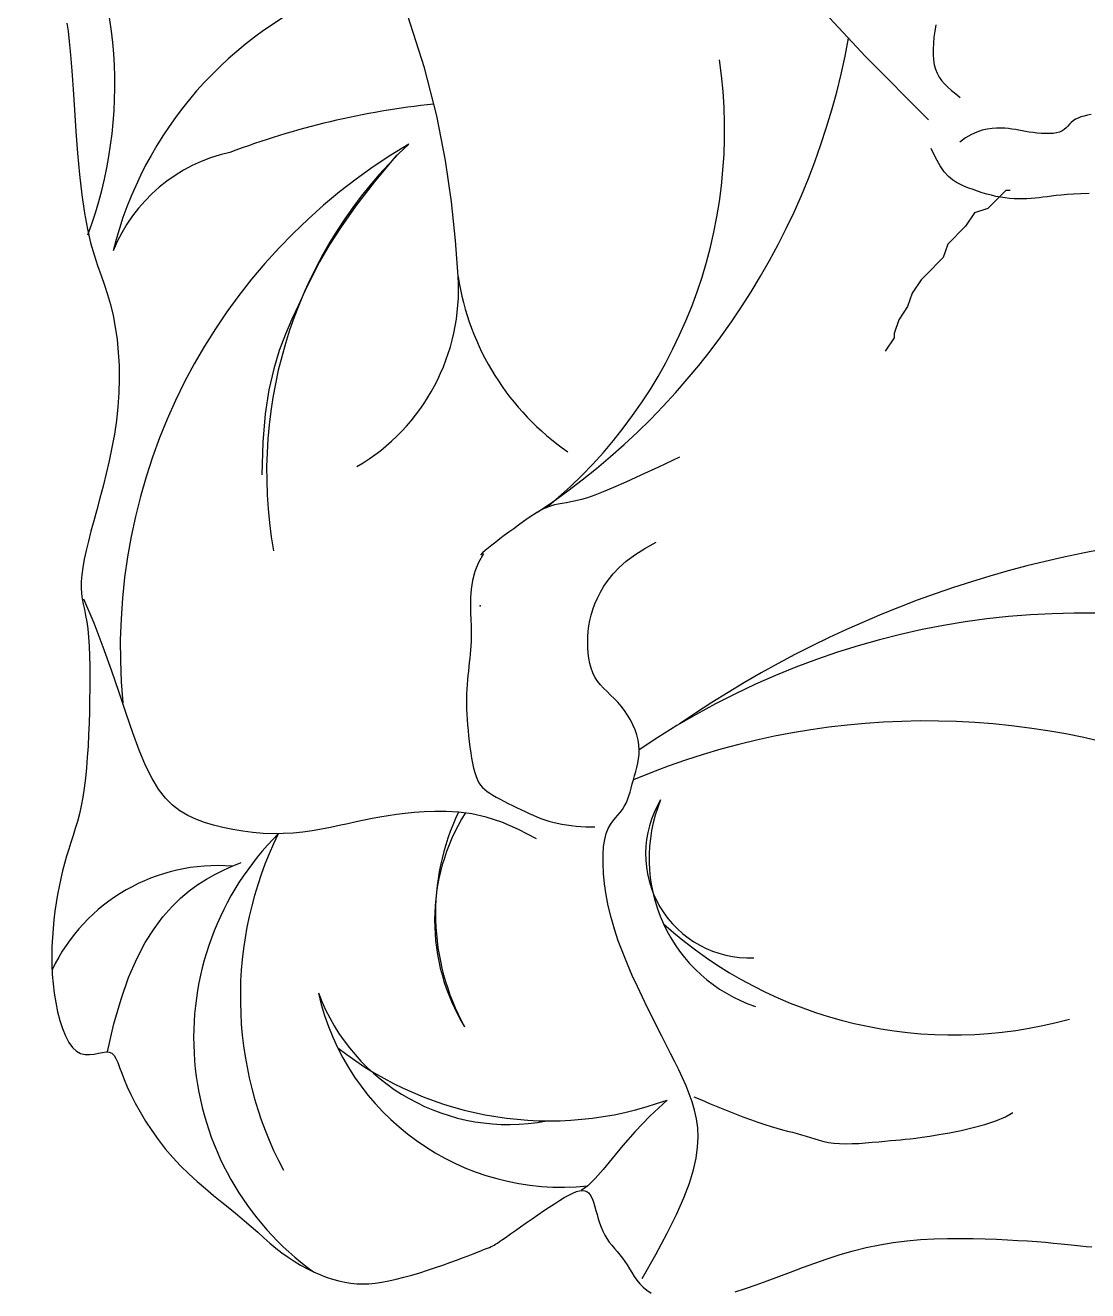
# Model space of a CAD drawing. Extents: x 1757 to 2197, y 240 to 1342.
# Drawn here: x 1761.4 to 2017.7, y 643.9 to 949.2 of the extents above; entities that cross this region are included whole.
import ezdxf

# ---------------------------------------------------------------- set-up
doc = ezdxf.new("R2010")
doc.units = 0
doc.header["$LTSCALE"] = 10
doc.header["$MEASUREMENT"] = 0
for name, color, linetype in [('3', 3, 'CONTINUOUS'), ('4', 4, 'CONTINUOUS'), ('7', 7, 'CONTINUOUS')]:
    doc.layers.add(name, color=color, linetype=linetype)

msp = doc.modelspace()

# ---------------------------------------------------------------- linework, layer by layer
at = {"layer": '3'}
for p, q in [((1997.98, 909.35), (1993.67, 905.05)), ((1999.06, 909.35), (1997.98, 909.35)), ((1990.44, 903.97), (1988.29, 900.74)), ((1993.67, 905.05), (1990.44, 903.97)), ((1988.29, 900.74), (1983.98, 896.44)), ((1983.98, 896.44), (1982.9, 893.21)), ((1982.9, 893.21), (1978.6, 888.9)), ((1978.6, 888.9), (1977.52, 887.83)), ((1977.52, 887.83), (1975.36, 884.6)), ((1975.36, 884.6), (1974.29, 881.37)), ((1974.29, 881.37), (1972.13, 878.14)), ((1972.13, 878.14), (1971.06, 874.91)), ((1971.06, 873.83), (1968.9, 870.61)), ((1971.06, 874.91), (1971.06, 873.83))]:
    msp.add_line(p, q, dxfattribs=at)
for points in [[(2018.54, 927.74), (2017.69, 927.55), (2016.87, 927.36), (2016.1, 927.13), (2015.4, 926.87), (2014.78, 926.56), (2014.24, 926.2), (2013.78, 925.8), (2013.36, 925.37), (2012.95, 924.93), (2012.53, 924.51), (2012.07, 924.12), (2011.55, 923.77), (2010.93, 923.49), (2010.21, 923.29), (2009.38, 923.17), (2008.48, 923.11), (2007.52, 923.11), (2006.54, 923.16), (2005.55, 923.24), (2004.57, 923.36), (2003.64, 923.49), (2002.75, 923.64), (2001.91, 923.8), (2001.09, 923.95), (2000.28, 924.09), (1999.46, 924.22), (1998.62, 924.33), (1997.73, 924.41), (1996.78, 924.45), (1995.76, 924.45), (1994.67, 924.38), (1993.5, 924.22), (1992.28, 923.93), (1991, 923.5), (1989.66, 922.9), (1988.28, 922.09), (1986.86, 921.06)], [(1851.01, 918), (1845.57, 911.42), (1841.13, 905.68), (1837.56, 900.65), (1834.69, 896.2), (1832.39, 892.2), (1830.48, 888.55), (1828.83, 885.1), (1827.28, 881.74), (1825.71, 878.33), (1824.15, 874.74), (1822.66, 870.81), (1821.31, 866.38), (1820.15, 861.32), (1819.24, 855.47), (1818.65, 848.67), (1818.44, 840.79)], [(1910.19, 646.83), (1913.52, 652.64), (1916.28, 657.78), (1918.52, 662.32), (1920.29, 666.33), (1921.63, 669.88), (1922.6, 673.05), (1923.24, 675.91), (1923.6, 678.52), (1923.71, 680.96), (1923.62, 683.26), (1923.34, 685.43), (1922.89, 687.5), (1922.31, 689.5), (1921.6, 691.44), (1920.81, 693.36), (1919.95, 695.27), (1919.04, 697.2), (1918.09, 699.15), (1917.09, 701.15), (1916.05, 703.21), (1914.98, 705.33), (1913.86, 707.52), (1912.71, 709.81), (1911.52, 712.21), (1910.3, 714.71), (1909.06, 717.31), (1907.84, 719.99), (1906.65, 722.73), (1905.52, 725.52), (1904.47, 728.33), (1903.53, 731.15), (1902.71, 733.97), (1902.04, 736.75), (1901.52, 739.48), (1901.13, 742.11), (1900.89, 744.62), (1900.78, 746.98), (1900.79, 749.15), (1900.93, 751.1), (1901.2, 752.8), (1901.57, 754.22), (1902.04, 755.41), (1902.57, 756.4), (1903.15, 757.24), (1903.75, 757.98), (1904.35, 758.65), (1904.93, 759.31), (1905.46, 759.99), (1905.92, 760.73), (1906.33, 761.54), (1906.68, 762.4), (1907, 763.3), (1907.29, 764.24), (1907.56, 765.2), (1907.83, 766.19), (1908.11, 767.18), (1908.4, 768.17), (1908.69, 769.17), (1908.96, 770.18), (1909.2, 771.21), (1909.38, 772.26), (1909.5, 773.34), (1909.52, 774.45), (1909.44, 775.6), (1909.23, 776.79), (1908.92, 778.01), (1908.5, 779.24), (1907.98, 780.46), (1907.38, 781.66), (1906.71, 782.82), (1905.97, 783.93), (1905.17, 784.97), (1904.34, 785.92), (1903.48, 786.8), (1902.61, 787.65), (1901.75, 788.47), (1900.93, 789.29), (1900.15, 790.13), (1899.45, 791.01), (1898.83, 791.97), (1898.31, 793), (1897.9, 794.12), (1897.57, 795.29), (1897.34, 796.52), (1897.18, 797.79), (1897.1, 799.09), (1897.08, 800.4), (1897.12, 801.71), (1897.22, 803.02), (1897.38, 804.33), (1897.62, 805.64), (1897.93, 806.96), (1898.33, 808.29), (1898.83, 809.65), (1899.43, 811.03), (1900.15, 812.45), (1901, 813.91), (1902.02, 815.39), (1903.23, 816.91), (1904.68, 818.43), (1906.4, 819.96), (1908.44, 821.49), (1910.83, 823.01), (1913.6, 824.52)], [(1781.23, 701.52), (1782.76, 708.31), (1784.46, 714.29), (1786.3, 719.5), (1788.26, 724.02), (1790.32, 727.92), (1792.43, 731.27), (1794.56, 734.12), (1796.7, 736.56), (1798.82, 738.63), (1800.91, 740.4), (1802.99, 741.91), (1805.06, 743.21), (1807.13, 744.35), (1809.21, 745.37), (1811.3, 746.33), (1813.42, 747.27)], [(1922.66, 690.74), (1924.55, 689.94), (1926.51, 689.12), (1928.52, 688.29), (1930.53, 687.47), (1932.54, 686.67), (1934.49, 685.91), (1936.37, 685.2), (1938.15, 684.57), (1939.8, 684.02), (1941.33, 683.55), (1942.75, 683.14), (1944.08, 682.77), (1945.33, 682.44), (1946.51, 682.14), (1947.63, 681.83), (1948.71, 681.53), (1949.77, 681.2), (1950.81, 680.87), (1951.86, 680.55), (1952.93, 680.24), (1954.05, 679.96), (1955.23, 679.72), (1956.5, 679.54), (1957.86, 679.43), (1959.33, 679.38), (1960.89, 679.41), (1962.5, 679.48), (1964.13, 679.6), (1965.74, 679.73), (1967.31, 679.88), (1968.79, 680.03), (1970.16, 680.16), (1971.4, 680.27), (1972.56, 680.36), (1973.71, 680.46), (1974.93, 680.57), (1976.28, 680.73), (1977.83, 680.94), (1979.66, 681.21), (1981.83, 681.58), (1984.37, 682.04), (1987.18, 682.61), (1990.09, 683.28), (1992.94, 684.04), (1995.59, 684.9), (1997.88, 685.85), (1999.64, 686.89)]]:
    msp.add_lwpolyline(points, dxfattribs=at)
for centre, radius, start, end in [((1812.28, 923.91), 117.84, 309.4192, 8.3076), ((1925.68, 798.75), 141.4, 120.4972, 185.283), ((1816.41, 885.52), 49.51, 300.2871, 3.6516), ((2016.38, 617.69), 189.71, 72.8311, 124.2813), ((1978.73, 598.82), 182.57, 68.149, 112.7555), ((1936.12, 749.32), 25.09, 148.7003, 272.4002), ((1916.93, 734.93), 56.58, 154.3743, 208.864), ((1871.59, 704.94), 69.6, 134.9659, 234.2109), ((1890.77, 729.09), 60.18, 192.8059, 276.0621), ((1887.82, 767.72), 82.81, 231.9537, 290.0621)]:
    msp.add_arc(centre, radius, start, end, dxfattribs=at)
at = {"layer": '4'}
for points in [[(1865.82, 888.67), (1865.15, 897.36), (1864.2, 906.65), (1862.77, 916.63), (1860.67, 927.38), (1857.7, 938.99), (1853.66, 951.55), (1848.35, 965.14), (1841.59, 979.86)], [(1771.38, 949.8), (1771.69, 947.85), (1771.99, 945.33), (1772.28, 942.15), (1772.58, 938.25), (1772.89, 933.74), (1773.22, 928.81), (1773.59, 923.63), (1774, 918.37), (1774.48, 913.22), (1775.02, 908.34), (1775.64, 903.91), (1776.35, 900.07), (1777.12, 896.75), (1777.95, 893.85), (1778.8, 891.25), (1779.64, 888.86), (1780.47, 886.56), (1781.24, 884.26), (1781.95, 881.84), (1782.57, 879.22), (1783.09, 876.41), (1783.5, 873.44), (1783.8, 870.33), (1783.98, 867.13), (1784.03, 863.85), (1783.95, 860.53), (1783.73, 857.2), (1783.36, 853.88), (1782.87, 850.6), (1782.28, 847.37), (1781.61, 844.19), (1780.88, 841.09), (1780.12, 838.07), (1779.35, 835.16), (1778.6, 832.36), (1777.88, 829.69), (1777.21, 827.16), (1776.6, 824.76), (1776.06, 822.51), (1775.6, 820.4), (1775.24, 818.45), (1774.99, 816.65), (1774.85, 815.02), (1774.84, 813.54), (1774.93, 812.18), (1775.11, 810.88), (1775.34, 809.6), (1775.62, 808.28), (1775.9, 806.87), (1776.18, 805.32), (1776.43, 803.59), (1776.62, 801.62), (1776.77, 799.45), (1776.86, 797.1), (1776.92, 794.59), (1776.94, 791.97), (1776.93, 789.25), (1776.89, 786.48), (1776.82, 783.68), (1776.74, 780.87), (1776.63, 778.09), (1776.5, 775.34), (1776.33, 772.66), (1776.12, 770.07), (1775.88, 767.57), (1775.59, 765.2), (1775.24, 762.98), (1774.85, 760.92), (1774.41, 758.99), (1773.93, 757.17), (1773.42, 755.44), (1772.9, 753.76), (1772.38, 752.1), (1771.85, 750.45), (1771.34, 748.76), (1770.85, 747.03), (1770.38, 745.23), (1769.95, 743.39), (1769.54, 741.49), (1769.17, 739.54), (1768.83, 737.55), (1768.53, 735.51), (1768.27, 733.42), (1768.06, 731.3), (1767.9, 729.14), (1767.8, 726.95), (1767.75, 724.74), (1767.78, 722.5), (1767.88, 720.25), (1768.07, 717.99), (1768.34, 715.72), (1768.71, 713.46), (1769.17, 711.25), (1769.72, 709.14), (1770.35, 707.17), (1771.07, 705.39), (1771.87, 703.85), (1772.75, 702.6), (1773.7, 701.69), (1774.72, 701.14), (1775.79, 700.9), (1776.87, 700.89), (1777.95, 701.03), (1778.99, 701.23), (1779.96, 701.43), (1780.85, 701.54), (1781.62, 701.49), (1782.25, 701.21), (1782.78, 700.69), (1783.24, 699.94), (1783.68, 698.98), (1784.12, 697.81), (1784.62, 696.44), (1785.21, 694.89), (1785.94, 693.15), (1786.82, 691.24), (1787.86, 689.2), (1789.06, 687.05), (1790.39, 684.84), (1791.86, 682.6), (1793.45, 680.37), (1795.15, 678.17), (1796.95, 676.05), (1798.84, 674.04), (1800.8, 672.13), (1802.8, 670.3), (1804.82, 668.56), (1806.82, 666.9), (1808.8, 665.3), (1810.71, 663.76), (1812.54, 662.26), (1814.26, 660.8), (1815.89, 659.38), (1817.45, 658.01), (1818.95, 656.69), (1820.41, 655.42), (1821.86, 654.22), (1823.3, 653.08), (1824.77, 652.01), (1826.27, 651.01), (1827.79, 650.09), (1829.33, 649.25), (1830.89, 648.48), (1832.44, 647.81), (1833.98, 647.21), (1835.5, 646.71), (1837, 646.29), (1838.47, 645.97), (1839.91, 645.74), (1841.35, 645.6), (1842.81, 645.55), (1844.3, 645.59), (1845.83, 645.73), (1847.43, 645.95), (1849.12, 646.27), (1850.9, 646.67), (1852.75, 647.15), (1854.64, 647.68), (1856.55, 648.27), (1858.45, 648.88), (1860.32, 649.5), (1862.11, 650.12), (1863.82, 650.73), (1865.4, 651.31), (1866.87, 651.85), (1868.2, 652.35), (1869.41, 652.81), (1870.48, 653.23), (1871.42, 653.6), (1872.21, 653.91), (1872.87, 654.17), (1873.38, 654.38), (1873.8, 654.55), (1874.15, 654.72), (1874.49, 654.9), (1874.85, 655.12), (1875.28, 655.4), (1875.82, 655.78), (1876.51, 656.27), (1877.39, 656.88), (1878.44, 657.62), (1879.62, 658.44), (1880.9, 659.34), (1882.25, 660.28), (1883.65, 661.25), (1885.06, 662.22), (1886.45, 663.16), (1887.79, 664.07), (1889.07, 664.92), (1890.29, 665.7), (1891.43, 666.39), (1892.5, 666.99), (1893.47, 667.47), (1894.36, 667.83), (1895.14, 668.05), (1895.81, 668.12), (1896.39, 668.04), (1896.89, 667.83), (1897.31, 667.5), (1897.68, 667.04), (1898, 666.47), (1898.28, 665.79), (1898.55, 665.03), (1898.81, 664.17), (1899.07, 663.25), (1899.35, 662.28), (1899.64, 661.28), (1899.96, 660.26), (1900.32, 659.26), (1900.73, 658.28), (1901.19, 657.35), (1901.72, 656.48), (1902.29, 655.66), (1902.91, 654.88), (1903.55, 654.11), (1904.2, 653.36), (1904.85, 652.6), (1905.48, 651.81), (1906.08, 650.99), (1906.64, 650.13), (1907.19, 649.23), (1907.73, 648.31), (1908.31, 647.39), (1908.94, 646.48), (1909.64, 645.61), (1910.43, 644.78), (1911.36, 644.02), (1912.42, 643.33)], [(2018.11, 908.64), (2016.09, 908.61), (2014.33, 908.53), (2012.77, 908.42), (2011.37, 908.3), (2010.12, 908.16), (2008.99, 908.02), (2007.94, 907.87), (2006.95, 907.74), (2006, 907.61), (2005.04, 907.5), (2004.07, 907.42), (2003.08, 907.36), (2002.06, 907.34), (2001.03, 907.34), (1999.97, 907.39), (1998.9, 907.47), (1997.82, 907.59), (1996.72, 907.76), (1995.61, 907.97), (1994.5, 908.23), (1993.38, 908.53), (1992.27, 908.85), (1991.17, 909.21), (1990.09, 909.59), (1989.04, 909.98), (1988.01, 910.38), (1987.02, 910.8), (1986.05, 911.3), (1985.09, 911.93), (1984.12, 912.77), (1983.14, 913.89), (1982.13, 915.34), (1981.06, 917.2), (1979.95, 919.53)], [(1919.24, 845.03), (1914.19, 842.65), (1909.91, 840.66), (1906.31, 839.03), (1903.32, 837.71), (1900.83, 836.66), (1898.77, 835.86), (1897.04, 835.25), (1895.55, 834.8), (1894.23, 834.47), (1893.05, 834.23), (1891.96, 834.04), (1890.94, 833.89), (1889.98, 833.72), (1889.04, 833.52), (1888.09, 833.25), (1887.1, 832.88), (1886.07, 832.38), (1884.98, 831.78), (1883.86, 831.08), (1882.71, 830.31), (1881.55, 829.49), (1880.38, 828.64), (1879.22, 827.78), (1878.08, 826.93), (1876.96, 826.11), (1875.9, 825.31), (1874.89, 824.56), (1873.95, 823.84), (1873.11, 823.16), (1872.36, 822.53), (1871.73, 821.94), (1871.23, 821.4)], [(1871.97, 821.75), (1870.73, 819.59), (1869.85, 817.43), (1869.27, 815.29), (1868.93, 813.21), (1868.78, 811.2), (1868.76, 809.28), (1868.82, 807.49), (1868.9, 805.83), (1868.95, 804.33), (1868.97, 802.97), (1868.97, 801.73), (1868.93, 800.58), (1868.88, 799.51), (1868.81, 798.49), (1868.72, 797.5), (1868.62, 796.51), (1868.5, 795.51), (1868.39, 794.49), (1868.28, 793.44), (1868.17, 792.38), (1868.06, 791.3), (1867.98, 790.19), (1867.91, 789.06), (1867.86, 787.9), (1867.84, 786.71), (1867.84, 785.51), (1867.87, 784.27), (1867.92, 783.01), (1867.99, 781.74), (1868.08, 780.43), (1868.2, 779.11), (1868.33, 777.78), (1868.48, 776.42), (1868.65, 775.07), (1868.84, 773.74), (1869.05, 772.44), (1869.29, 771.2), (1869.54, 770.04), (1869.82, 768.98), (1870.13, 768.03), (1870.46, 767.21), (1870.83, 766.5), (1871.24, 765.88), (1871.71, 765.33), (1872.22, 764.84), (1872.81, 764.38), (1873.46, 763.94), (1874.2, 763.49), (1875.03, 763.01), (1875.92, 762.52), (1876.88, 762.01), (1877.87, 761.5), (1878.9, 760.99), (1879.93, 760.48), (1880.96, 759.99), (1881.97, 759.51), (1882.95, 759.07), (1883.9, 758.65), (1884.84, 758.25), (1885.78, 757.89), (1886.73, 757.55), (1887.7, 757.25), (1888.7, 756.97), (1889.74, 756.72), (1890.83, 756.51), (1891.96, 756.32), (1893.11, 756.17), (1894.28, 756.04), (1895.45, 755.95), (1896.61, 755.88), (1897.74, 755.84), (1898.83, 755.82)], [(1916.23, 689.93), (1912.08, 686.01), (1908.54, 682.32), (1905.54, 678.92), (1902.99, 675.86), (1900.8, 673.19), (1898.87, 670.97), (1897.13, 669.25), (1895.48, 668.08)], [(1932.64, 643.67), (1935.14, 644.47), (1937.74, 645.36), (1940.41, 646.33), (1943.17, 647.35), (1946, 648.42), (1948.9, 649.5), (1951.86, 650.58), (1954.89, 651.62), (1957.97, 652.62), (1961.11, 653.53), (1964.3, 654.34), (1967.54, 655.03), (1970.81, 655.56), (1974.11, 655.96), (1977.4, 656.24), (1980.67, 656.42), (1983.88, 656.51), (1987.02, 656.53), (1990.07, 656.49), (1992.99, 656.42), (1995.77, 656.32), (1998.4, 656.21), (2000.9, 656.07), (2003.25, 655.93), (2005.47, 655.77), (2007.54, 655.6), (2009.49, 655.43), (2011.3, 655.26), (2012.98, 655.08), (2014.55, 654.92), (2016.02, 654.76), (2017.41, 654.62), (2018.73, 654.5)]]:
    msp.add_lwpolyline(points, dxfattribs=at)
for centre, radius, start, end in [((1880.1, 735.95), 195.33, 95.9242, 110.8051), ((1818.97, 880.18), 39.24, 102.1381, 158.0757)]:
    msp.add_arc(centre, radius, start, end, dxfattribs=at)
msp.add_point((1871.12, 809.15), dxfattribs=at)
at = {"layer": '7'}
for points in [[(1979.32, 926.43), (1964.15, 941.68), (1943.51, 963.95), (1927.82, 984.56), (1912.97, 1007.65), (1893.98, 1025.8), (1867.56, 1049.71), (1822.16, 1070.33), (1804.82, 1079.4), (1785.01, 1075.28), (1771.8, 1067.86), (1766.85, 1053.01)], [(1981.07, 949.38), (1980.83, 947.84), (1980.64, 946.35), (1980.51, 944.9), (1980.44, 943.5), (1980.45, 942.17), (1980.54, 940.91), (1980.72, 939.74), (1981, 938.66), (1981.39, 937.67), (1981.89, 936.77), (1982.49, 935.93), (1983.2, 935.12), (1984, 934.33), (1984.9, 933.53), (1985.9, 932.71), (1986.99, 931.83)], [(1884.69, 752.94), (1880.36, 755.23), (1876.33, 756.94), (1872.59, 758.16), (1869.13, 758.95), (1865.91, 759.4), (1862.94, 759.58), (1860.18, 759.58), (1857.62, 759.45), (1855.24, 759.27), (1853.02, 759.06), (1850.92, 758.81), (1848.9, 758.52), (1846.95, 758.2), (1845.03, 757.84), (1843.12, 757.45), (1841.17, 757.03), (1839.17, 756.59), (1837.11, 756.13), (1835, 755.69), (1832.83, 755.26), (1830.6, 754.88), (1828.32, 754.57), (1825.99, 754.33), (1823.61, 754.2), (1821.19, 754.18), (1818.73, 754.27), (1816.27, 754.47), (1813.82, 754.78), (1811.41, 755.18), (1809.05, 755.68), (1806.77, 756.26), (1804.59, 756.93), (1802.52, 757.69), (1800.55, 758.59), (1798.68, 759.7), (1796.9, 761.08), (1795.19, 762.8), (1793.54, 764.93), (1791.95, 767.52), (1790.4, 770.63), (1788.87, 774.33), (1787.32, 778.54), (1785.73, 783.21), (1784.03, 788.26), (1782.2, 793.61), (1780.19, 799.2), (1777.95, 804.95), (1775.45, 810.8)]]:
    msp.add_lwpolyline(points, dxfattribs=at)
msp.add_lwpolyline([(1776.49, 898.7, 0.215178), (1770.42, 984.73, -0.213441), (1766, 1047.05)], format="xyb", dxfattribs=at)
for centre, radius, start, end in [((1872.31, 872.49), 92.49, 111.5823, 166.0208), ((1788.65, 976.78), 174.08, 303.5987, 349.8634), ((1928.03, 841.43), 108.43, 133.1137, 190.0946), ((1927.83, 898.02), 62.71, 188.5785, 235.4619), ((2067.96, 565.04), 261.92, 92.192, 124.5892), ((1949.51, 748.18), 37.61, 157.8636, 251.4906), ((1909.21, 733.28), 49.08, 148.1558, 211.5279), ((1902.58, 714.81), 89.33, 153.8403, 207.9292), ((1807.71, 702.25), 44.23, 85.3414, 154.3751), ((1985.34, 810.35), 104.71, 228.0471, 285.5361), ((1877.93, 733.03), 48.99, 200.6478, 280.8224)]:
    msp.add_arc(centre, radius, start, end, dxfattribs=at)

doc.saveas('drawing.dxf')
